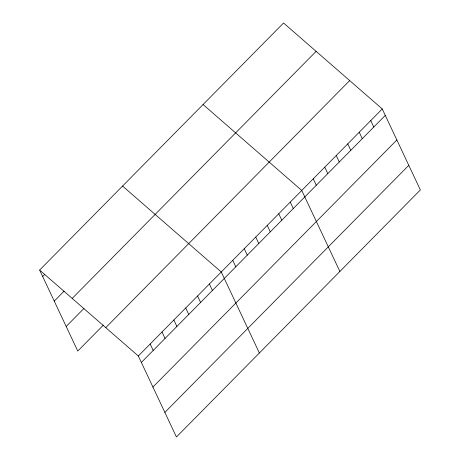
<?xml version="1.0" encoding="UTF-8"?>
<svg xmlns="http://www.w3.org/2000/svg" width="460" height="460" viewBox="0 0 460 460"><rect width="100%" height="100%" fill="white"/><g stroke="black" fill="none" stroke-linecap="round" stroke-linejoin="round"><path stroke-width="0.69" d="M39.635 270.06L283.561 23L382.248 108.928L420.365 189.94L176.439 437L138.316 355.988L39.635 270.06L77.751 351.072L103.425 325.07M42.671 276.512L44.643 274.511M54.245 301.116L64.124 291.117M72.197 298.419L316.129 51.359M66.177 326.468L83.95 308.464M105.754 327.635L349.68 80.575M138.316 355.988L382.248 108.928M141.352 362.445L385.284 115.385M152.933 387.05L396.859 139.984M164.858 412.396L408.791 165.335M203.067 104.529L301.748 190.457L339.871 271.469M122.573 186.058L221.254 271.992L259.371 352.998M370.748 120.577L373.784 127.029M359.248 132.227L362.284 138.678M347.748 143.871L350.784 150.322M336.248 155.52L339.284 161.972M324.748 167.164L327.784 173.615M313.248 178.814L316.284 185.265M290.248 202.107L293.284 208.558M278.748 213.756L281.784 220.208M267.248 225.4L270.284 231.851M255.748 237.049L258.784 243.501M244.248 248.693L247.29 255.15M232.754 260.343L235.79 266.794M209.403 283.992L212.439 290.444M197.558 295.993L200.594 302.444M185.708 307.993L188.744 314.445M173.863 319.993L176.899 326.445M162.012 331.988L165.048 338.445M150.167 343.988L153.203 350.445"/></g></svg>
